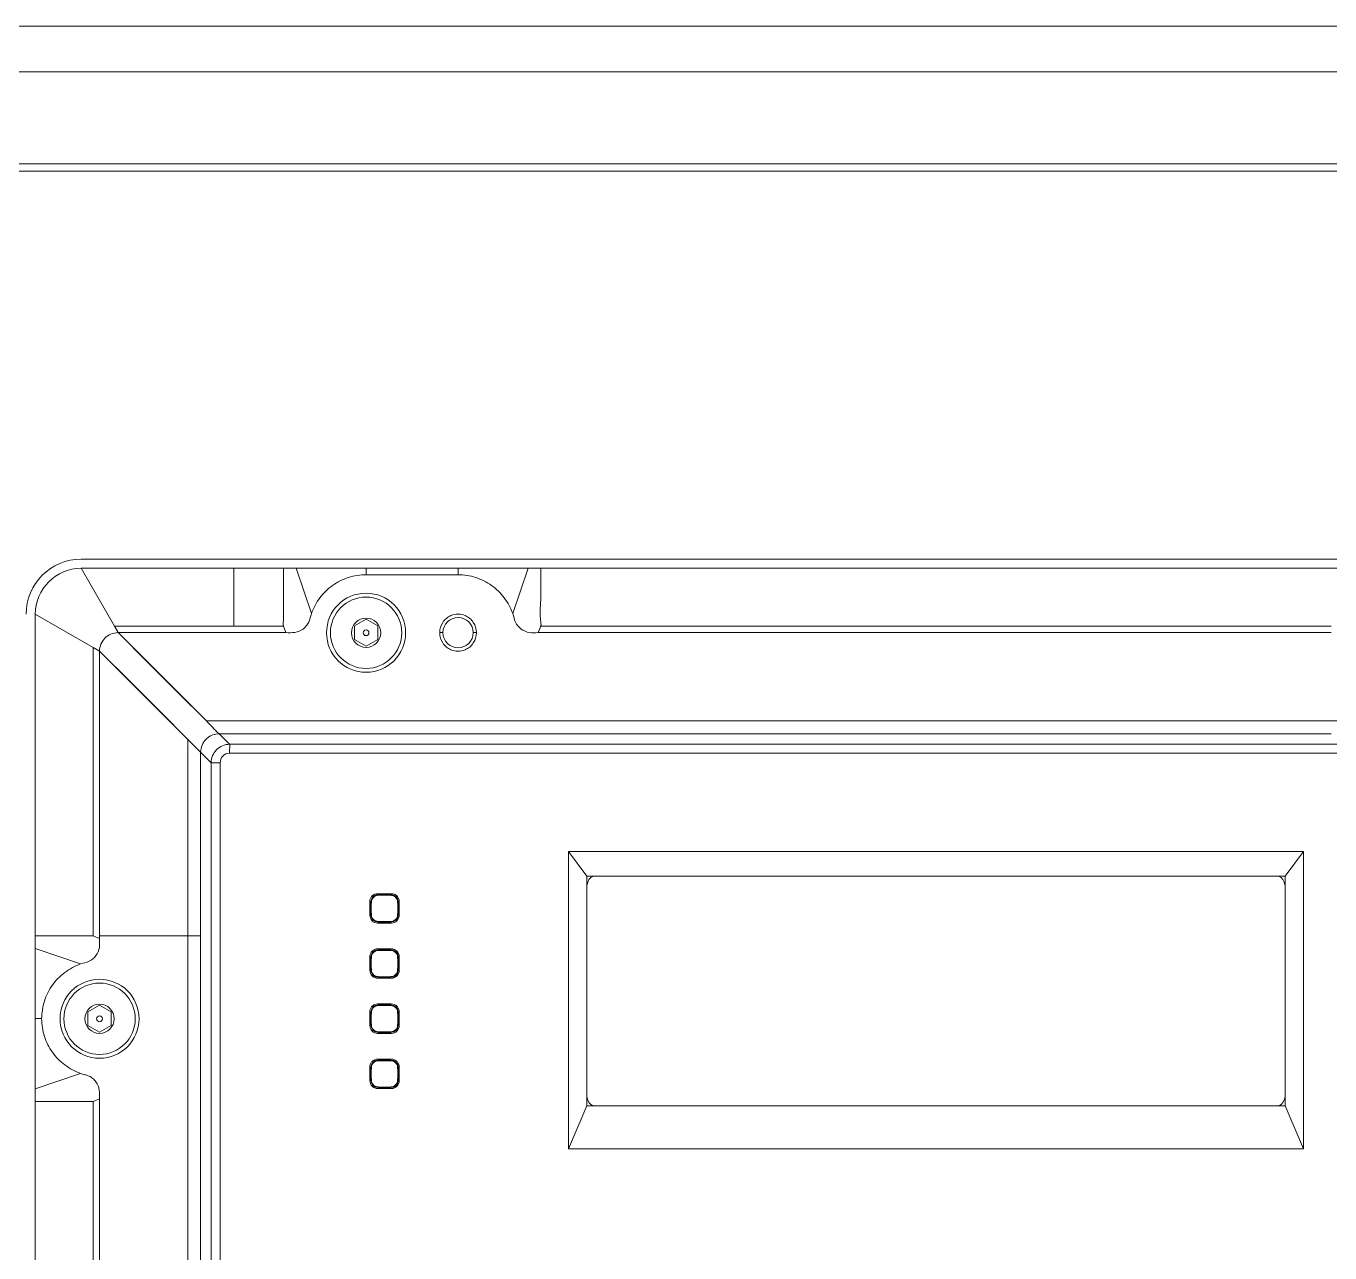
# Model space of a CAD drawing. Header units: millimetres. Extents: x 0 to 9253, y 0 to 2730.
# Drawn here: x 2709.2 to 2851.1, y 1442.9 to 1576.4 of the extents above; entities that cross this region are included whole.
import ezdxf

# ---------------------------------------------------------------- set-up
doc = ezdxf.new("R2010")
doc.units = ezdxf.units.MM
doc.layers.get('0').update_dxf_attribs({"lineweight": 13})

# ---------------------------------------------------------------- blocks, each defined once
blk = doc.blocks.new('A$C026F559B')
for p, q in [((11.55, -21.91), (10.28, -22.64)), ((10.28, -24.11), (10.28, -22.64)), ((12.82, -22.64), (11.55, -21.91)), ((12.82, -22.64), (12.82, -24.11)), ((10.28, -24.11), (11.55, -24.84)), ((11.55, -24.84), (12.82, -24.11))]:
    blk.add_line(p, q)
for radius in [4.3, 3.88, 1.59, 0.317]:
    blk.add_circle((11.55, -23.38), radius)

msp = doc.modelspace()

# ---------------------------------------------------------------- linework, layer by layer
for p, q in [((2578.72, 1576.39), (3037.72, 1576.39)), ((2580.72, 1571.39), (3035.72, 1571.39)), ((3040.72, 1561.39), (2575.72, 1561.39)), ((2591.52, 1560.59), (3024.92, 1560.59)), ((2901.24, 1518.39), (2715.22, 1518.39)), ((2718.82, 1511.09), (2715.22, 1517.39)), ((2715.22, 1517.39), (2901.22, 1517.39)), ((2731.82, 1511.09), (2731.82, 1517.39)), ((2737.22, 1512.38), (2737.22, 1517.39)), ((2738.59, 1517.39), (2740.26, 1512.46)), ((2746.22, 1517.39), (2746.22, 1516.69)), ((2756.22, 1516.69), (2746.22, 1516.69)), ((2756.22, 1516.69), (2756.22, 1517.39)), ((2763.84, 1517.39), (2762.17, 1512.46)), ((2710.21, 1512.39), (2716.52, 1508.78)), ((2710.22, 1124.39), (2710.22, 1512.39)), ((2719.22, 1510.39), (2718.82, 1511.09)), ((2731.82, 1511.09), (2718.82, 1511.09)), ((2737.22, 1511.09), (2731.82, 1511.09)), ((2737.22, 1511.09), (2737.49, 1510.39)), ((2765.22, 1511.09), (2764.95, 1510.39)), ((2851.22, 1511.09), (2765.22, 1511.09)), ((2728.83, 1500.78), (2719.22, 1510.39)), ((2719.22, 1510.39), (2737.49, 1510.39)), ((2754.57, 1510.39), (2754.22, 1510.39)), ((2757.87, 1510.39), (2758.22, 1510.39)), ((2765.22, 1510.39), (2764.95, 1510.39)), ((2765.22, 1510.39), (2851.22, 1510.39)), ((2716.52, 1477.39), (2716.52, 1508.78)), ((2716.52, 1508.78), (2717.21, 1508.39)), ((2717.21, 1508.39), (2717.21, 1477.39)), ((2717.21, 1508.39), (2726.82, 1498.78)), ((2728.83, 1500.78), (2887.63, 1500.78)), ((2726.82, 1477.39), (2726.82, 1498.78)), ((2728.21, 1497.39), (2726.82, 1498.78)), ((2731.36, 1498.24), (2730.21, 1499.39)), ((2730.21, 1499.39), (2747.22, 1499.39)), ((2731.36, 1498.24), (2731.82, 1498.24)), ((2731.82, 1498.24), (2884.62, 1498.24)), ((2756.22, 1499.39), (2747.22, 1499.39)), ((2756.22, 1499.39), (2851.22, 1499.39)), ((2728.21, 1497.39), (2728.21, 1477.39)), ((2728.21, 1497.39), (2729.36, 1496.24)), ((2885.08, 1497.26), (2731.36, 1497.26)), ((2729.36, 1496.24), (2729.36, 1440.23)), ((2730.34, 1496.22), (2730.34, 1440.23)), ((2768.22, 1486.56), (2768.22, 1454.21)), ((2768.22, 1486.56), (2770.22, 1483.89)), ((2848.22, 1486.56), (2768.22, 1486.56)), ((2848.22, 1486.56), (2846.22, 1483.89)), ((2848.22, 1454.21), (2848.22, 1486.56)), ((2770.22, 1458.89), (2770.22, 1483.89)), ((2846.22, 1483.89), (2770.22, 1483.89)), ((2846.22, 1483.89), (2846.22, 1458.89)), ((2746.62, 1479.64), (2746.62, 1481.14)), ((2748.97, 1481.99), (2747.47, 1481.99)), ((2747.51, 1481.81), (2747.52, 1481.89)), ((2748.92, 1481.89), (2747.52, 1481.89)), ((2748.92, 1481.81), (2748.92, 1481.89)), ((2749.82, 1481.14), (2749.82, 1479.64)), ((2746.72, 1481.09), (2746.72, 1479.69)), ((2746.79, 1481.09), (2746.72, 1481.09)), ((2746.79, 1479.68), (2746.72, 1479.69)), ((2749.64, 1481.09), (2749.72, 1481.09)), ((2749.64, 1479.68), (2749.72, 1479.69)), ((2749.72, 1479.69), (2749.72, 1481.09)), ((2748.97, 1478.79), (2747.47, 1478.79)), ((2747.51, 1478.96), (2747.52, 1478.89)), ((2747.52, 1478.89), (2748.92, 1478.89)), ((2748.92, 1478.96), (2748.92, 1478.89)), ((2710.21, 1477.39), (2716.52, 1477.39)), ((2717.21, 1477.12), (2716.52, 1477.39)), ((2717.21, 1477.39), (2717.21, 1477.12)), ((2728.21, 1477.39), (2717.21, 1477.39)), ((2726.82, 1332.79), (2726.82, 1477.39)), ((2728.21, 1368.39), (2728.21, 1477.39)), ((2710.22, 1476.01), (2715.15, 1474.34)), ((2748.97, 1475.99), (2747.47, 1475.99)), ((2747.51, 1475.81), (2747.52, 1475.89)), ((2748.92, 1475.89), (2747.52, 1475.89)), ((2748.92, 1475.81), (2748.92, 1475.89)), ((2746.62, 1473.64), (2746.62, 1475.14)), ((2746.72, 1475.09), (2746.72, 1473.69)), ((2746.79, 1475.09), (2746.72, 1475.09)), ((2749.64, 1475.09), (2749.72, 1475.09)), ((2749.72, 1473.69), (2749.72, 1475.09)), ((2749.82, 1475.14), (2749.82, 1473.64)), ((2746.79, 1473.68), (2746.72, 1473.69)), ((2748.97, 1472.79), (2747.47, 1472.79)), ((2747.51, 1472.96), (2747.52, 1472.89)), ((2747.52, 1472.89), (2748.92, 1472.89)), ((2748.92, 1472.96), (2748.92, 1472.89)), ((2749.64, 1473.68), (2749.72, 1473.69)), ((2748.97, 1469.99), (2747.47, 1469.99)), ((2747.51, 1469.81), (2747.52, 1469.89)), ((2748.92, 1469.89), (2747.52, 1469.89)), ((2748.92, 1469.81), (2748.92, 1469.89)), ((2746.62, 1467.64), (2746.62, 1469.14)), ((2746.72, 1469.09), (2746.72, 1467.69)), ((2746.79, 1469.09), (2746.72, 1469.09)), ((2749.64, 1469.09), (2749.72, 1469.09)), ((2749.72, 1467.69), (2749.72, 1469.09)), ((2749.82, 1469.14), (2749.82, 1467.64)), ((2746.79, 1467.68), (2746.72, 1467.69)), ((2747.51, 1466.96), (2747.52, 1466.89)), ((2748.92, 1466.96), (2748.92, 1466.89)), ((2749.64, 1467.68), (2749.72, 1467.69)), ((2748.97, 1466.79), (2747.47, 1466.79)), ((2747.52, 1466.89), (2748.92, 1466.89)), ((2746.62, 1461.64), (2746.62, 1463.14)), ((2746.72, 1463.09), (2746.72, 1461.69)), ((2746.79, 1463.09), (2746.72, 1463.09)), ((2748.97, 1463.99), (2747.47, 1463.99)), ((2747.51, 1463.81), (2747.52, 1463.89)), ((2748.92, 1463.89), (2747.52, 1463.89)), ((2748.92, 1463.81), (2748.92, 1463.89)), ((2749.64, 1463.09), (2749.72, 1463.09)), ((2749.72, 1461.69), (2749.72, 1463.09)), ((2749.82, 1463.14), (2749.82, 1461.64)), ((2710.22, 1460.76), (2715.14, 1462.43)), ((2746.79, 1461.68), (2746.72, 1461.69)), ((2749.64, 1461.68), (2749.72, 1461.69)), ((2748.97, 1460.79), (2747.47, 1460.79)), ((2747.51, 1460.96), (2747.52, 1460.89)), ((2747.52, 1460.89), (2748.92, 1460.89)), ((2748.92, 1460.96), (2748.92, 1460.89)), ((2716.52, 1459.39), (2710.22, 1459.39)), ((2716.52, 1459.39), (2717.21, 1459.66)), ((2716.52, 1387.37), (2716.52, 1459.39)), ((2717.21, 1459.66), (2717.21, 1387.1)), ((2768.22, 1454.21), (2770.22, 1458.89)), ((2770.22, 1458.89), (2846.22, 1458.89)), ((2848.22, 1454.21), (2846.22, 1458.89)), ((2768.22, 1454.21), (2848.22, 1454.21))]:
    msp.add_line(p, q)
for points in [[(2728.83, 1500.78), (2725.71, 1503.9), (2722.5, 1507.11), (2719.22, 1510.39)], [(2717.21, 1508.39), (2720.56, 1505.04), (2723.77, 1501.84), (2726.82, 1498.78)], [(2731.36, 1498.24), (2730.79, 1498.81), (2730.41, 1499.19), (2730.21, 1499.39)]]:
    msp.add_lwpolyline(points)
msp.add_circle((2756.22, 1510.39), 1.65)
for centre, radius, start, end in [((2715.22, 1512.39), 6, 90.0037, 180.0001), ((2715.22, 1512.39), 5, 90.0003, 180), ((2730.22, 1497.38), 2, 130.5534, 134.9689), ((2771.28, 1482.95), 1, 109.3906, 180), ((2845.16, 1482.95), 1, 0, 70.5958), ((2747.52, 1481.09), 0.8, 90, 180), ((2748.22, 1450.56), 31.26, 88.7136, 91.2864), ((2748.92, 1481.09), 0.8, 0, 90), ((2747.52, 1479.69), 0.8, 180, 270), ((2778.04, 1480.39), 31.26, 178.7136, 181.2864), ((2748.92, 1479.69), 0.8, 270, 0), ((2718.39, 1480.39), 31.26, 358.7136, 1.2864), ((2747.47, 1479.64), 0.85, 180, 270), ((2748.22, 1510.21), 31.26, 268.7136, 271.2864), ((2748.97, 1479.64), 0.85, 270, 0), ((2747.52, 1475.09), 0.8, 90, 180), ((2748.22, 1444.56), 31.26, 88.7136, 91.2864), ((2748.92, 1475.09), 0.8, 0, 90), ((2778.04, 1474.39), 31.26, 178.7136, 181.2864), ((2718.39, 1474.39), 31.26, 358.7136, 1.2864), ((2747.47, 1473.64), 0.85, 180, 270), ((2747.52, 1473.69), 0.8, 180, 270), ((2748.22, 1504.21), 31.26, 268.7136, 271.2864), ((2748.92, 1473.69), 0.8, 270, 0), ((2748.97, 1473.64), 0.85, 270, 0), ((2747.52, 1469.09), 0.8, 90, 180), ((2748.22, 1438.56), 31.26, 88.7136, 91.2864), ((2748.92, 1469.09), 0.8, 0, 90), ((2710.57, 1455.88), 12.52, 88.3986, 91.6018), ((2778.04, 1468.39), 31.26, 178.7136, 181.2864), ((2718.39, 1468.39), 31.26, 358.7136, 1.2864), ((2747.47, 1467.64), 0.85, 180, 270), ((2747.52, 1467.69), 0.8, 180, 270), ((2748.22, 1498.21), 31.26, 268.7136, 271.2864), ((2748.92, 1467.69), 0.8, 270, 0), ((2748.97, 1467.64), 0.85, 270, 360), ((2747.52, 1463.09), 0.8, 90, 180), ((2778.04, 1462.39), 31.26, 178.7136, 181.2864), ((2748.22, 1432.56), 31.26, 88.7136, 91.2864), ((2748.92, 1463.09), 0.8, 0, 90), ((2718.39, 1462.39), 31.26, 358.7136, 1.2864), ((2747.47, 1461.64), 0.85, 180, 270), ((2747.52, 1461.69), 0.8, 180, 270), ((2748.92, 1461.69), 0.8, 270, 0), ((2748.97, 1461.64), 0.85, 270, 360), ((2748.22, 1492.21), 31.26, 268.7136, 271.2864), ((2771.28, 1459.83), 1, 180, 250.5648), ((2845.16, 1459.83), 1, 289.3755, 0)]:
    msp.add_arc(centre, radius, start, end)
for points, knots in [([(2746.22, 1516.69), (2745.57, 1516.69), (2744.26, 1516.48), (2742.5, 1515.6), (2741.1, 1514.22), (2740.48, 1513.07), (2740.26, 1512.46)], [0, 0, 0, 0, 0.250597, 0.500578, 0.750027, 1, 1, 1, 1]), ([(2756.22, 1516.69), (2756.86, 1516.69), (2758.17, 1516.48), (2759.93, 1515.6), (2761.33, 1514.22), (2761.96, 1513.07), (2762.17, 1512.46)], [0, 0, 0, 0, 0.250596, 0.500565, 0.750004, 1, 1, 1, 1]), ([(2765.22, 1517.39), (2765.23, 1516.87), (2765.2, 1515.84), (2765.27, 1514.28), (2765.1, 1512.74), (2765.19, 1511.7), (2765.25, 1511.19)], [0, 0, 0, 0, 0.249035, 0.499545, 0.750002, 1, 1, 1, 1]), ([(2740.26, 1512.46), (2740.2, 1512.3), (2740.13, 1511.99), (2739.99, 1511.52), (2739.72, 1511.1), (2739.25, 1510.65), (2738.46, 1510.34), (2737.81, 1510.39), (2737.49, 1510.39)], [0, 0, 0, 0, 0.12493, 0.24977, 0.375307, 0.501003, 0.749943, 1, 1, 1, 1]), ([(2756.98, 1512.25), (2756.74, 1512.35), (2756.22, 1512.46), (2755.69, 1512.35), (2755.45, 1512.25)], [0, 0, 0, 0, 0.499997, 1, 1, 1, 1]), ([(2764.95, 1510.39), (2764.62, 1510.39), (2763.97, 1510.33), (2763.03, 1510.71), (2762.38, 1511.5), (2762.28, 1512.15), (2762.17, 1512.46)], [0, 0, 0, 0, 0.251007, 0.500258, 0.749202, 1, 1, 1, 1]), ([(2737.18, 1511.17), (2737.2, 1511.16), (2737.23, 1511.15), (2737.24, 1511.11), (2737.22, 1511.09), (2737.22, 1511.09)], [0, 0, 0, 0, 0.506652, 0.744454, 1, 1, 1, 1]), ([(2755.45, 1512.25), (2755.09, 1512.1), (2754.45, 1511.57), (2754.21, 1510.78), (2754.22, 1510.39)], [0, 0, 0, 0, 0.499744, 1, 1, 1, 1]), ([(2758.22, 1510.39), (2758.22, 1510.78), (2757.98, 1511.57), (2757.34, 1512.1), (2756.98, 1512.25)], [0, 0, 0, 0, 0.500268, 1, 1, 1, 1]), ([(2765.25, 1511.19), (2765.24, 1511.18), (2765.21, 1511.16), (2765.2, 1511.11), (2765.22, 1511.1), (2765.22, 1511.09)], [0, 0, 0, 0, 0.50691, 0.744691, 1, 1, 1, 1]), ([(2717.21, 1508.39), (2717.21, 1508.65), (2717.32, 1509.17), (2717.76, 1509.84), (2718.43, 1510.28), (2718.96, 1510.39), (2719.22, 1510.39)], [0, 0, 0, 0, 0.249934, 0.499952, 0.750002, 1, 1, 1, 1]), ([(2754.22, 1510.39), (2754.21, 1510), (2754.45, 1509.2), (2755.09, 1508.67), (2755.45, 1508.52)], [0, 0, 0, 0, 0.500267, 1, 1, 1, 1]), ([(2756.98, 1508.52), (2757.34, 1508.67), (2757.98, 1509.2), (2758.22, 1510), (2758.22, 1510.39)], [0, 0, 0, 0, 0.499744, 1, 1, 1, 1]), ([(2755.45, 1508.52), (2755.69, 1508.42), (2756.22, 1508.31), (2756.74, 1508.42), (2756.98, 1508.52)], [0, 0, 0, 0, 0.499997, 1, 1, 1, 1]), ([(2730.22, 1499.39), (2730.19, 1499.4), (2730.14, 1499.45), (2730.04, 1499.55), (2729.9, 1499.7), (2729.65, 1499.95), (2729.29, 1500.32), (2728.99, 1500.62), (2728.83, 1500.78)], [0, 0, 0, 0, 0.036196, 0.11107, 0.217579, 0.347811, 0.655681, 1, 1, 1, 1]), ([(2728.8, 1498.8), (2728.62, 1498.62), (2728.32, 1498.17), (2728.21, 1497.65), (2728.21, 1497.39)], [0, 0, 0, 0, 0.500021, 1, 1, 1, 1]), ([(2730.21, 1499.39), (2729.98, 1499.39), (2729.51, 1499.3), (2729.09, 1499.06), (2728.91, 1498.91)], [0, 0, 0, 0, 0.499979, 1, 1, 1, 1]), ([(2731.36, 1498.24), (2731.1, 1498.24), (2730.58, 1498.14), (2730.13, 1497.84), (2729.95, 1497.66)], [0, 0, 0, 0, 0.499513, 1, 1, 1, 1]), ([(2731.36, 1498.24), (2731.37, 1498.2), (2731.37, 1498.09), (2731.37, 1497.76), (2731.36, 1497.47), (2731.36, 1497.26)], [0, 0, 0, 0, 0.122504, 0.349387, 1, 1, 1, 1]), ([(2729.95, 1497.66), (2729.76, 1497.47), (2729.46, 1497.03), (2729.36, 1496.5), (2729.36, 1496.24)], [0, 0, 0, 0, 0.500508, 1, 1, 1, 1]), ([(2730.34, 1496.22), (2730.33, 1496.48), (2730.53, 1497.05), (2731.09, 1497.27), (2731.36, 1497.26)], [0, 0, 0, 0, 0.500169, 1, 1, 1, 1]), ([(2729.36, 1496.24), (2729.4, 1496.23), (2729.52, 1496.23), (2729.84, 1496.22), (2730.13, 1496.22), (2730.34, 1496.22)], [0, 0, 0, 0, 0.122691, 0.349574, 1, 1, 1, 1]), ([(2746.79, 1481.09), (2746.79, 1481.13), (2746.81, 1481.23), (2746.85, 1481.36), (2746.92, 1481.48), (2747.04, 1481.63), (2747.23, 1481.76), (2747.42, 1481.81), (2747.51, 1481.81)], [0, 0, 0, 0, 0.125273, 0.250552, 0.375812, 0.501127, 0.750646, 1, 1, 1, 1]), ([(2747.47, 1481.99), (2747.36, 1481.99), (2747.13, 1481.94), (2746.94, 1481.81), (2746.86, 1481.74)], [0, 0, 0, 0, 0.500047, 1, 1, 1, 1]), ([(2748.92, 1481.81), (2748.96, 1481.81), (2749.06, 1481.8), (2749.19, 1481.75), (2749.31, 1481.68), (2749.46, 1481.56), (2749.59, 1481.37), (2749.64, 1481.18), (2749.64, 1481.09)], [0, 0, 0, 0, 0.125273, 0.250552, 0.375812, 0.501127, 0.750646, 1, 1, 1, 1]), ([(2749.82, 1481.14), (2749.82, 1481.25), (2749.77, 1481.47), (2749.65, 1481.66), (2749.57, 1481.74)], [0, 0, 0, 0, 0.500047, 1, 1, 1, 1]), ([(2747.51, 1478.96), (2747.47, 1478.96), (2747.37, 1478.98), (2747.24, 1479.02), (2747.12, 1479.09), (2746.97, 1479.21), (2746.84, 1479.4), (2746.79, 1479.59), (2746.79, 1479.68)], [0, 0, 0, 0, 0.125273, 0.250552, 0.375812, 0.501127, 0.750646, 1, 1, 1, 1]), ([(2749.64, 1479.68), (2749.64, 1479.64), (2749.63, 1479.54), (2749.58, 1479.41), (2749.51, 1479.29), (2749.39, 1479.14), (2749.2, 1479.01), (2749.01, 1478.96), (2748.92, 1478.96)], [0, 0, 0, 0, 0.125273, 0.250552, 0.375812, 0.501127, 0.750646, 1, 1, 1, 1]), ([(2717.21, 1477.12), (2717.21, 1476.79), (2717.27, 1476.14), (2716.89, 1475.2), (2716.11, 1474.55), (2715.45, 1474.45), (2715.15, 1474.34)], [0, 0, 0, 0, 0.251006, 0.500259, 0.749204, 1, 1, 1, 1]), ([(2746.79, 1475.09), (2746.79, 1475.13), (2746.81, 1475.23), (2746.85, 1475.36), (2746.92, 1475.48), (2747.04, 1475.63), (2747.23, 1475.76), (2747.42, 1475.81), (2747.51, 1475.81)], [0, 0, 0, 0, 0.125273, 0.250552, 0.375812, 0.501127, 0.750646, 1, 1, 1, 1]), ([(2747.47, 1475.99), (2747.36, 1475.99), (2747.13, 1475.94), (2746.94, 1475.81), (2746.86, 1475.74)], [0, 0, 0, 0, 0.500047, 1, 1, 1, 1]), ([(2748.92, 1475.81), (2748.96, 1475.81), (2749.06, 1475.8), (2749.19, 1475.75), (2749.31, 1475.68), (2749.46, 1475.56), (2749.59, 1475.37), (2749.64, 1475.18), (2749.64, 1475.09)], [0, 0, 0, 0, 0.125273, 0.250552, 0.375812, 0.501127, 0.750646, 1, 1, 1, 1]), ([(2749.82, 1475.14), (2749.82, 1475.25), (2749.77, 1475.47), (2749.65, 1475.66), (2749.57, 1475.74)], [0, 0, 0, 0, 0.500047, 1, 1, 1, 1]), ([(2710.91, 1468.39), (2710.91, 1469.03), (2711.12, 1470.34), (2712, 1472.1), (2713.38, 1473.5), (2714.54, 1474.13), (2715.15, 1474.34)], [0, 0, 0, 0, 0.250598, 0.50056, 0.750003, 1, 1, 1, 1]), ([(2747.51, 1472.96), (2747.47, 1472.96), (2747.37, 1472.98), (2747.24, 1473.02), (2747.12, 1473.09), (2746.97, 1473.21), (2746.84, 1473.4), (2746.79, 1473.59), (2746.79, 1473.68)], [0, 0, 0, 0, 0.125273, 0.250552, 0.375812, 0.501127, 0.750646, 1, 1, 1, 1]), ([(2749.64, 1473.68), (2749.64, 1473.64), (2749.63, 1473.54), (2749.58, 1473.41), (2749.51, 1473.29), (2749.39, 1473.14), (2749.2, 1473.01), (2749.01, 1472.96), (2748.92, 1472.96)], [0, 0, 0, 0, 0.125273, 0.250552, 0.375812, 0.501127, 0.750646, 1, 1, 1, 1]), ([(2746.79, 1469.09), (2746.79, 1469.13), (2746.81, 1469.23), (2746.85, 1469.36), (2746.92, 1469.48), (2747.04, 1469.63), (2747.23, 1469.76), (2747.42, 1469.81), (2747.51, 1469.81)], [0, 0, 0, 0, 0.125273, 0.250552, 0.375812, 0.501127, 0.750646, 1, 1, 1, 1]), ([(2747.47, 1469.99), (2747.36, 1469.99), (2747.13, 1469.94), (2746.94, 1469.81), (2746.86, 1469.74)], [0, 0, 0, 0, 0.500047, 1, 1, 1, 1]), ([(2748.92, 1469.81), (2748.96, 1469.81), (2749.06, 1469.8), (2749.19, 1469.75), (2749.31, 1469.68), (2749.46, 1469.56), (2749.59, 1469.37), (2749.64, 1469.18), (2749.64, 1469.09)], [0, 0, 0, 0, 0.125273, 0.250552, 0.375812, 0.501127, 0.750646, 1, 1, 1, 1]), ([(2710.91, 1468.39), (2710.91, 1467.74), (2711.12, 1466.43), (2712, 1464.67), (2713.38, 1463.27), (2714.54, 1462.65), (2715.14, 1462.43)], [0, 0, 0, 0, 0.25059, 0.500542, 0.750043, 1, 1, 1, 1]), ([(2749.82, 1469.14), (2749.82, 1469.25), (2749.77, 1469.47), (2749.65, 1469.66), (2749.57, 1469.74)], [0, 0, 0, 0, 0.500047, 1, 1, 1, 1]), ([(2747.51, 1466.96), (2747.47, 1466.96), (2747.37, 1466.98), (2747.24, 1467.02), (2747.12, 1467.09), (2746.97, 1467.21), (2746.84, 1467.4), (2746.79, 1467.59), (2746.79, 1467.68)], [0, 0, 0, 0, 0.125273, 0.250552, 0.375812, 0.501127, 0.750646, 1, 1, 1, 1]), ([(2749.64, 1467.68), (2749.64, 1467.64), (2749.63, 1467.54), (2749.58, 1467.41), (2749.51, 1467.29), (2749.39, 1467.14), (2749.2, 1467.01), (2749.01, 1466.96), (2748.92, 1466.96)], [0, 0, 0, 0, 0.125273, 0.250552, 0.375812, 0.501127, 0.750646, 1, 1, 1, 1]), ([(2746.79, 1463.09), (2746.79, 1463.13), (2746.81, 1463.23), (2746.85, 1463.36), (2746.92, 1463.48), (2747.04, 1463.63), (2747.23, 1463.76), (2747.42, 1463.81), (2747.51, 1463.81)], [0, 0, 0, 0, 0.125273, 0.250552, 0.375812, 0.501127, 0.750646, 1, 1, 1, 1]), ([(2747.47, 1463.99), (2747.36, 1463.99), (2747.13, 1463.94), (2746.94, 1463.81), (2746.86, 1463.74)], [0, 0, 0, 0, 0.500047, 1, 1, 1, 1]), ([(2748.92, 1463.81), (2748.96, 1463.81), (2749.06, 1463.8), (2749.19, 1463.75), (2749.31, 1463.68), (2749.46, 1463.56), (2749.59, 1463.37), (2749.64, 1463.18), (2749.64, 1463.09)], [0, 0, 0, 0, 0.125273, 0.250552, 0.375812, 0.501127, 0.750646, 1, 1, 1, 1]), ([(2749.82, 1463.14), (2749.82, 1463.25), (2749.77, 1463.47), (2749.65, 1463.66), (2749.57, 1463.74)], [0, 0, 0, 0, 0.500047, 1, 1, 1, 1]), ([(2717.21, 1459.66), (2717.21, 1459.98), (2717.26, 1460.63), (2716.95, 1461.42), (2716.5, 1461.89), (2716.08, 1462.16), (2715.61, 1462.3), (2715.3, 1462.37), (2715.14, 1462.43)], [0, 0, 0, 0, 0.250064, 0.499064, 0.624695, 0.750211, 0.875082, 1, 1, 1, 1]), ([(2747.51, 1460.96), (2747.47, 1460.96), (2747.37, 1460.98), (2747.24, 1461.02), (2747.12, 1461.09), (2746.97, 1461.21), (2746.84, 1461.4), (2746.79, 1461.59), (2746.79, 1461.68)], [0, 0, 0, 0, 0.125273, 0.250552, 0.375812, 0.501127, 0.750646, 1, 1, 1, 1]), ([(2749.64, 1461.68), (2749.64, 1461.64), (2749.63, 1461.54), (2749.58, 1461.41), (2749.51, 1461.29), (2749.39, 1461.14), (2749.2, 1461.01), (2749.01, 1460.96), (2748.92, 1460.96)], [0, 0, 0, 0, 0.125273, 0.250552, 0.375812, 0.501127, 0.750646, 1, 1, 1, 1])]:
    msp.add_open_spline(points, degree=3, knots=knots)
for points in [[(2737.22, 1512.38), (2737.23, 1511.98), (2737.2, 1511.57), (2737.18, 1511.17)], [(2746.68, 1481.46), (2746.64, 1481.36), (2746.62, 1481.25), (2746.62, 1481.14)], [(2746.86, 1481.74), (2746.79, 1481.66), (2746.72, 1481.56), (2746.68, 1481.46)], [(2749.29, 1481.92), (2749.19, 1481.96), (2749.08, 1481.99), (2748.97, 1481.99)], [(2749.57, 1481.74), (2749.49, 1481.81), (2749.4, 1481.88), (2749.29, 1481.92)], [(2746.68, 1475.46), (2746.64, 1475.36), (2746.62, 1475.25), (2746.62, 1475.14)], [(2746.86, 1475.74), (2746.79, 1475.66), (2746.72, 1475.56), (2746.68, 1475.46)], [(2749.29, 1475.92), (2749.19, 1475.96), (2749.08, 1475.99), (2748.97, 1475.99)], [(2749.57, 1475.74), (2749.49, 1475.81), (2749.4, 1475.88), (2749.29, 1475.92)], [(2749.29, 1469.92), (2749.19, 1469.96), (2749.08, 1469.99), (2748.97, 1469.99)], [(2749.57, 1469.74), (2749.49, 1469.81), (2749.4, 1469.88), (2749.29, 1469.92)], [(2746.68, 1469.46), (2746.64, 1469.36), (2746.62, 1469.25), (2746.62, 1469.14)], [(2746.86, 1469.74), (2746.79, 1469.66), (2746.72, 1469.56), (2746.68, 1469.46)], [(2746.68, 1463.46), (2746.64, 1463.36), (2746.62, 1463.25), (2746.62, 1463.14)], [(2746.86, 1463.74), (2746.79, 1463.66), (2746.72, 1463.56), (2746.68, 1463.46)], [(2749.29, 1463.92), (2749.19, 1463.96), (2749.08, 1463.99), (2748.97, 1463.99)], [(2749.57, 1463.74), (2749.49, 1463.81), (2749.4, 1463.88), (2749.29, 1463.92)]]:
    msp.add_open_spline(points, degree=3)

# ---------------------------------------------------------------- block references
for p in [(2734.66, 1533.76), (2705.66, 1491.76)]:
    msp.add_blockref('A$C026F559B', p)

doc.saveas('drawing.dxf')
